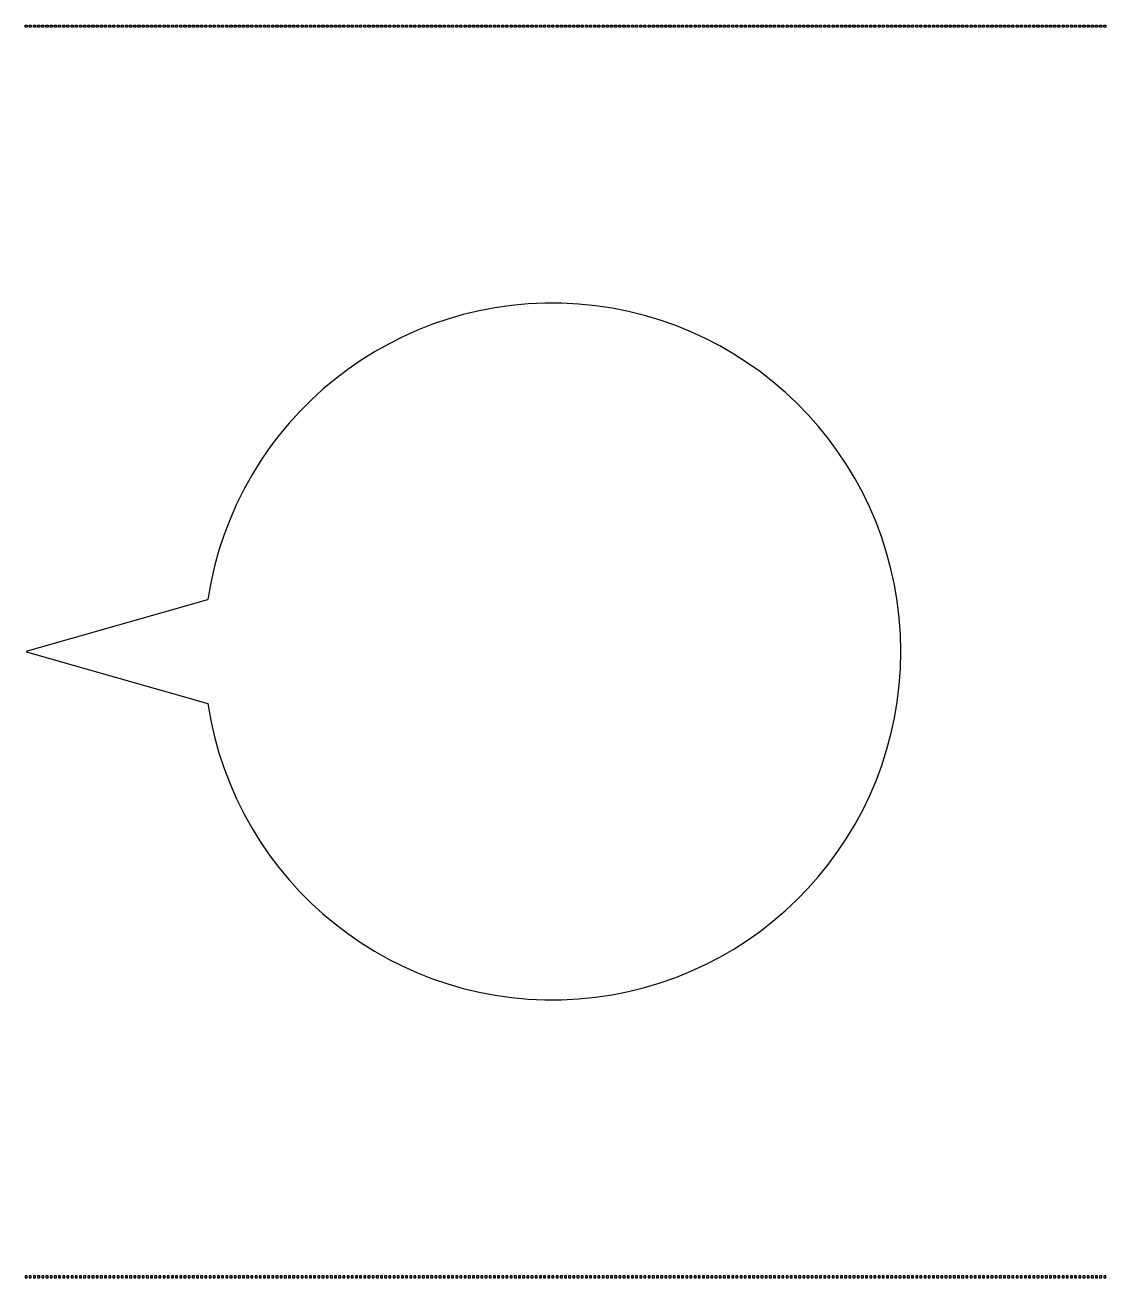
# Model space of a CAD drawing. Header units: inches. Extents: x 741154 to 810950, y 213785 to 295527.
# Drawn here: x 748471 to 750022, y 260088 to 261886 of the extents above; entities that cross this region are included whole.
import ezdxf

# ---------------------------------------------------------------- set-up
doc = ezdxf.new("R2010")
doc.units = ezdxf.units.IN
doc.header["$MEASUREMENT"] = 0

msp = doc.modelspace()

# ---------------------------------------------------------------- linework, layer by layer
for p, q in [((748474.4, 260988.3), (748733.5, 261062.1)), ((748474.4, 260986.3), (748733.5, 260912.6))]:
    msp.add_line(p, q)
for points in [[(748471.1, 261886.3), (748474.1, 261886.3), (748474.1, 261883.3), (748471.1, 261883.3)], [(748477.1, 261886.3), (748480.1, 261886.3), (748480.1, 261883.3), (748477.1, 261883.3)], [(748483.1, 261886.3), (748486.1, 261886.3), (748486.1, 261883.3), (748483.1, 261883.3)], [(748489.1, 261886.3), (748492.1, 261886.3), (748492.1, 261883.3), (748489.1, 261883.3)], [(748495.1, 261886.3), (748498.1, 261886.3), (748498.1, 261883.3), (748495.1, 261883.3)], [(748501.1, 261886.3), (748504.1, 261886.3), (748504.1, 261883.3), (748501.1, 261883.3)], [(748507.1, 261886.3), (748510.1, 261886.3), (748510.1, 261883.3), (748507.1, 261883.3)], [(748513.1, 261886.3), (748516.1, 261886.3), (748516.1, 261883.3), (748513.1, 261883.3)], [(748519.1, 261886.3), (748522.1, 261886.3), (748522.1, 261883.3), (748519.1, 261883.3)], [(748525.1, 261886.3), (748528.1, 261886.3), (748528.1, 261883.3), (748525.1, 261883.3)], [(748531.1, 261886.3), (748534.1, 261886.3), (748534.1, 261883.3), (748531.1, 261883.3)], [(748537.1, 261886.3), (748540.1, 261886.3), (748540.1, 261883.3), (748537.1, 261883.3)], [(748543.1, 261886.3), (748546.1, 261886.3), (748546.1, 261883.3), (748543.1, 261883.3)], [(748549.1, 261886.3), (748552.1, 261886.3), (748552.1, 261883.3), (748549.1, 261883.3)], [(748555.1, 261886.3), (748558.1, 261886.3), (748558.1, 261883.3), (748555.1, 261883.3)], [(748561.1, 261886.3), (748564.1, 261886.3), (748564.1, 261883.3), (748561.1, 261883.3)], [(748567.1, 261886.3), (748570.1, 261886.3), (748570.1, 261883.3), (748567.1, 261883.3)], [(748573.1, 261886.3), (748576.1, 261886.3), (748576.1, 261883.3), (748573.1, 261883.3)], [(748579.1, 261886.3), (748582.1, 261886.3), (748582.1, 261883.3), (748579.1, 261883.3)], [(748585.1, 261886.3), (748588.1, 261886.3), (748588.1, 261883.3), (748585.1, 261883.3)], [(748591.1, 261886.3), (748594.1, 261886.3), (748594.1, 261883.3), (748591.1, 261883.3)], [(748597.1, 261886.3), (748600.1, 261886.3), (748600.1, 261883.3), (748597.1, 261883.3)], [(748603.1, 261886.3), (748606.1, 261886.3), (748606.1, 261883.3), (748603.1, 261883.3)], [(748609.1, 261886.3), (748612.1, 261886.3), (748612.1, 261883.3), (748609.1, 261883.3)], [(748615.1, 261886.3), (748618.1, 261886.3), (748618.1, 261883.3), (748615.1, 261883.3)], [(748621.1, 261886.3), (748624.1, 261886.3), (748624.1, 261883.3), (748621.1, 261883.3)], [(748627.1, 261886.3), (748630.1, 261886.3), (748630.1, 261883.3), (748627.1, 261883.3)], [(748633.1, 261886.3), (748636.1, 261886.3), (748636.1, 261883.3), (748633.1, 261883.3)], [(748639.1, 261886.3), (748642.1, 261886.3), (748642.1, 261883.3), (748639.1, 261883.3)], [(748645.1, 261886.3), (748648.1, 261886.3), (748648.1, 261883.3), (748645.1, 261883.3)], [(748651.1, 261886.3), (748654.1, 261886.3), (748654.1, 261883.3), (748651.1, 261883.3)], [(748657.1, 261886.3), (748660.1, 261886.3), (748660.1, 261883.3), (748657.1, 261883.3)], [(748663.1, 261886.3), (748666.1, 261886.3), (748666.1, 261883.3), (748663.1, 261883.3)], [(748669.1, 261886.3), (748672.1, 261886.3), (748672.1, 261883.3), (748669.1, 261883.3)], [(748675.1, 261886.3), (748678.1, 261886.3), (748678.1, 261883.3), (748675.1, 261883.3)], [(748681.1, 261886.3), (748684.1, 261886.3), (748684.1, 261883.3), (748681.1, 261883.3)], [(748687.1, 261886.3), (748690.1, 261886.3), (748690.1, 261883.3), (748687.1, 261883.3)], [(748693.1, 261886.3), (748696.1, 261886.3), (748696.1, 261883.3), (748693.1, 261883.3)], [(748699.1, 261886.3), (748702.1, 261886.3), (748702.1, 261883.3), (748699.1, 261883.3)], [(748705.1, 261886.3), (748708.1, 261886.3), (748708.1, 261883.3), (748705.1, 261883.3)], [(748711.1, 261886.3), (748714.1, 261886.3), (748714.1, 261883.3), (748711.1, 261883.3)], [(748717.1, 261886.3), (748720.1, 261886.3), (748720.1, 261883.3), (748717.1, 261883.3)], [(748723.1, 261886.3), (748726.1, 261886.3), (748726.1, 261883.3), (748723.1, 261883.3)], [(748729.1, 261886.3), (748732.1, 261886.3), (748732.1, 261883.3), (748729.1, 261883.3)], [(748735.1, 261886.3), (748738.1, 261886.3), (748738.1, 261883.3), (748735.1, 261883.3)], [(748741.1, 261886.3), (748744.1, 261886.3), (748744.1, 261883.3), (748741.1, 261883.3)], [(748747.1, 261886.3), (748750.1, 261886.3), (748750.1, 261883.3), (748747.1, 261883.3)], [(748753.1, 261886.3), (748756.1, 261886.3), (748756.1, 261883.3), (748753.1, 261883.3)], [(748759.1, 261886.3), (748762.1, 261886.3), (748762.1, 261883.3), (748759.1, 261883.3)], [(748765.1, 261886.3), (748768.1, 261886.3), (748768.1, 261883.3), (748765.1, 261883.3)], [(748771.1, 261886.3), (748774.1, 261886.3), (748774.1, 261883.3), (748771.1, 261883.3)], [(748777.1, 261886.3), (748780.1, 261886.3), (748780.1, 261883.3), (748777.1, 261883.3)], [(748783.1, 261886.3), (748786.1, 261886.3), (748786.1, 261883.3), (748783.1, 261883.3)], [(748789.1, 261886.3), (748792.1, 261886.3), (748792.1, 261883.3), (748789.1, 261883.3)], [(748795.1, 261886.3), (748798.1, 261886.3), (748798.1, 261883.3), (748795.1, 261883.3)], [(748801.1, 261886.3), (748804.1, 261886.3), (748804.1, 261883.3), (748801.1, 261883.3)], [(748807.1, 261886.3), (748810.1, 261886.3), (748810.1, 261883.3), (748807.1, 261883.3)], [(748813.1, 261886.3), (748816.1, 261886.3), (748816.1, 261883.3), (748813.1, 261883.3)], [(748819.1, 261886.3), (748822.1, 261886.3), (748822.1, 261883.3), (748819.1, 261883.3)], [(748825.1, 261886.3), (748828.1, 261886.3), (748828.1, 261883.3), (748825.1, 261883.3)], [(748831.1, 261886.3), (748834.1, 261886.3), (748834.1, 261883.3), (748831.1, 261883.3)], [(748837.1, 261886.3), (748840.1, 261886.3), (748840.1, 261883.3), (748837.1, 261883.3)], [(748843.1, 261886.3), (748846.1, 261886.3), (748846.1, 261883.3), (748843.1, 261883.3)], [(748849.1, 261886.3), (748852.1, 261886.3), (748852.1, 261883.3), (748849.1, 261883.3)], [(748855.1, 261886.3), (748858.1, 261886.3), (748858.1, 261883.3), (748855.1, 261883.3)], [(748861.1, 261886.3), (748864.1, 261886.3), (748864.1, 261883.3), (748861.1, 261883.3)], [(748867.1, 261886.3), (748870.1, 261886.3), (748870.1, 261883.3), (748867.1, 261883.3)], [(748873.1, 261886.3), (748876.1, 261886.3), (748876.1, 261883.3), (748873.1, 261883.3)], [(748879.1, 261886.3), (748882.1, 261886.3), (748882.1, 261883.3), (748879.1, 261883.3)], [(748885.1, 261886.3), (748888.1, 261886.3), (748888.1, 261883.3), (748885.1, 261883.3)], [(748891.1, 261886.3), (748894.1, 261886.3), (748894.1, 261883.3), (748891.1, 261883.3)], [(748897.1, 261886.3), (748900.1, 261886.3), (748900.1, 261883.3), (748897.1, 261883.3)], [(748903.1, 261886.3), (748906.1, 261886.3), (748906.1, 261883.3), (748903.1, 261883.3)], [(748909.1, 261886.3), (748912.1, 261886.3), (748912.1, 261883.3), (748909.1, 261883.3)], [(748915.1, 261886.3), (748918.1, 261886.3), (748918.1, 261883.3), (748915.1, 261883.3)], [(748921.1, 261886.3), (748924.1, 261886.3), (748924.1, 261883.3), (748921.1, 261883.3)], [(748927.1, 261886.3), (748930.1, 261886.3), (748930.1, 261883.3), (748927.1, 261883.3)], [(748933.1, 261886.3), (748936.1, 261886.3), (748936.1, 261883.3), (748933.1, 261883.3)], [(748939.1, 261886.3), (748942.1, 261886.3), (748942.1, 261883.3), (748939.1, 261883.3)], [(748945.1, 261886.3), (748948.1, 261886.3), (748948.1, 261883.3), (748945.1, 261883.3)], [(748951.1, 261886.3), (748954.1, 261886.3), (748954.1, 261883.3), (748951.1, 261883.3)], [(748957.1, 261886.3), (748960.1, 261886.3), (748960.1, 261883.3), (748957.1, 261883.3)], [(748963.1, 261886.3), (748966.1, 261886.3), (748966.1, 261883.3), (748963.1, 261883.3)], [(748969.1, 261886.3), (748972.1, 261886.3), (748972.1, 261883.3), (748969.1, 261883.3)], [(748975.1, 261886.3), (748978.1, 261886.3), (748978.1, 261883.3), (748975.1, 261883.3)], [(748981.1, 261886.3), (748984.1, 261886.3), (748984.1, 261883.3), (748981.1, 261883.3)], [(748987.1, 261886.3), (748990.1, 261886.3), (748990.1, 261883.3), (748987.1, 261883.3)], [(748993.1, 261886.3), (748996.1, 261886.3), (748996.1, 261883.3), (748993.1, 261883.3)], [(748999.1, 261886.3), (749002.1, 261886.3), (749002.1, 261883.3), (748999.1, 261883.3)], [(749005.1, 261886.3), (749008.1, 261886.3), (749008.1, 261883.3), (749005.1, 261883.3)], [(749011.1, 261886.3), (749014.1, 261886.3), (749014.1, 261883.3), (749011.1, 261883.3)], [(749017.1, 261886.3), (749020.1, 261886.3), (749020.1, 261883.3), (749017.1, 261883.3)], [(749023.1, 261886.3), (749026.1, 261886.3), (749026.1, 261883.3), (749023.1, 261883.3)], [(749029.1, 261886.3), (749032.1, 261886.3), (749032.1, 261883.3), (749029.1, 261883.3)], [(749035.1, 261886.3), (749038.1, 261886.3), (749038.1, 261883.3), (749035.1, 261883.3)], [(749041.1, 261886.3), (749044.1, 261886.3), (749044.1, 261883.3), (749041.1, 261883.3)], [(749047.1, 261886.3), (749050.1, 261886.3), (749050.1, 261883.3), (749047.1, 261883.3)], [(749053.1, 261886.3), (749056.1, 261886.3), (749056.1, 261883.3), (749053.1, 261883.3)], [(749059.1, 261886.3), (749062.1, 261886.3), (749062.1, 261883.3), (749059.1, 261883.3)], [(749065.1, 261886.3), (749068.1, 261886.3), (749068.1, 261883.3), (749065.1, 261883.3)], [(749071.1, 261886.3), (749074.1, 261886.3), (749074.1, 261883.3), (749071.1, 261883.3)], [(749077.1, 261886.3), (749080.1, 261886.3), (749080.1, 261883.3), (749077.1, 261883.3)], [(749083.1, 261886.3), (749086.1, 261886.3), (749086.1, 261883.3), (749083.1, 261883.3)], [(749089.1, 261886.3), (749092.1, 261886.3), (749092.1, 261883.3), (749089.1, 261883.3)], [(749095.1, 261886.3), (749098.1, 261886.3), (749098.1, 261883.3), (749095.1, 261883.3)], [(749101.1, 261886.3), (749104.1, 261886.3), (749104.1, 261883.3), (749101.1, 261883.3)], [(749107.1, 261886.3), (749110.1, 261886.3), (749110.1, 261883.3), (749107.1, 261883.3)], [(749113.1, 261886.3), (749116.1, 261886.3), (749116.1, 261883.3), (749113.1, 261883.3)], [(749119.1, 261886.3), (749122.1, 261886.3), (749122.1, 261883.3), (749119.1, 261883.3)], [(749125.1, 261886.3), (749128.1, 261886.3), (749128.1, 261883.3), (749125.1, 261883.3)], [(749131.1, 261886.3), (749134.1, 261886.3), (749134.1, 261883.3), (749131.1, 261883.3)], [(749137.1, 261886.3), (749140.1, 261886.3), (749140.1, 261883.3), (749137.1, 261883.3)], [(749143.1, 261886.3), (749146.1, 261886.3), (749146.1, 261883.3), (749143.1, 261883.3)], [(749149.1, 261886.3), (749152.1, 261886.3), (749152.1, 261883.3), (749149.1, 261883.3)], [(749155.1, 261886.3), (749158.1, 261886.3), (749158.1, 261883.3), (749155.1, 261883.3)], [(749161.1, 261886.3), (749164.1, 261886.3), (749164.1, 261883.3), (749161.1, 261883.3)], [(749167.1, 261886.3), (749170.1, 261886.3), (749170.1, 261883.3), (749167.1, 261883.3)], [(749173.1, 261886.3), (749176.1, 261886.3), (749176.1, 261883.3), (749173.1, 261883.3)], [(749179.1, 261886.3), (749182.1, 261886.3), (749182.1, 261883.3), (749179.1, 261883.3)], [(749185.1, 261886.3), (749188.1, 261886.3), (749188.1, 261883.3), (749185.1, 261883.3)], [(749191.1, 261886.3), (749194.1, 261886.3), (749194.1, 261883.3), (749191.1, 261883.3)], [(749197.1, 261886.3), (749200.1, 261886.3), (749200.1, 261883.3), (749197.1, 261883.3)], [(749203.1, 261886.3), (749206.1, 261886.3), (749206.1, 261883.3), (749203.1, 261883.3)], [(749209.1, 261886.3), (749212.1, 261886.3), (749212.1, 261883.3), (749209.1, 261883.3)], [(749215.1, 261886.3), (749218.1, 261886.3), (749218.1, 261883.3), (749215.1, 261883.3)], [(749221.1, 261886.3), (749224.1, 261886.3), (749224.1, 261883.3), (749221.1, 261883.3)], [(749227.1, 261886.3), (749230.1, 261886.3), (749230.1, 261883.3), (749227.1, 261883.3)], [(749233.1, 261886.3), (749236.1, 261886.3), (749236.1, 261883.3), (749233.1, 261883.3)], [(749239.1, 261886.3), (749242.1, 261886.3), (749242.1, 261883.3), (749239.1, 261883.3)], [(749245.1, 261886.3), (749248.1, 261886.3), (749248.1, 261883.3), (749245.1, 261883.3)], [(749251.1, 261886.3), (749254.1, 261886.3), (749254.1, 261883.3), (749251.1, 261883.3)], [(749257.1, 261886.3), (749260.1, 261886.3), (749260.1, 261883.3), (749257.1, 261883.3)], [(749263.1, 261886.3), (749266.1, 261886.3), (749266.1, 261883.3), (749263.1, 261883.3)], [(749269.1, 261886.3), (749272.1, 261886.3), (749272.1, 261883.3), (749269.1, 261883.3)], [(749275.1, 261886.3), (749278.1, 261886.3), (749278.1, 261883.3), (749275.1, 261883.3)], [(749281.1, 261886.3), (749284.1, 261886.3), (749284.1, 261883.3), (749281.1, 261883.3)], [(749287.1, 261886.3), (749290.1, 261886.3), (749290.1, 261883.3), (749287.1, 261883.3)], [(749293.1, 261886.3), (749296.1, 261886.3), (749296.1, 261883.3), (749293.1, 261883.3)], [(749299.1, 261886.3), (749302.1, 261886.3), (749302.1, 261883.3), (749299.1, 261883.3)], [(749305.1, 261886.3), (749308.1, 261886.3), (749308.1, 261883.3), (749305.1, 261883.3)], [(749311.1, 261886.3), (749314.1, 261886.3), (749314.1, 261883.3), (749311.1, 261883.3)], [(749317.1, 261886.3), (749320.1, 261886.3), (749320.1, 261883.3), (749317.1, 261883.3)], [(749323.1, 261886.3), (749326.1, 261886.3), (749326.1, 261883.3), (749323.1, 261883.3)], [(749329.1, 261886.3), (749332.1, 261886.3), (749332.1, 261883.3), (749329.1, 261883.3)], [(749335.1, 261886.3), (749338.1, 261886.3), (749338.1, 261883.3), (749335.1, 261883.3)], [(749341.1, 261886.3), (749344.1, 261886.3), (749344.1, 261883.3), (749341.1, 261883.3)], [(749347.1, 261886.3), (749350.1, 261886.3), (749350.1, 261883.3), (749347.1, 261883.3)], [(749353.1, 261886.3), (749356.1, 261886.3), (749356.1, 261883.3), (749353.1, 261883.3)], [(749359.1, 261886.3), (749362.1, 261886.3), (749362.1, 261883.3), (749359.1, 261883.3)], [(749365.1, 261886.3), (749368.1, 261886.3), (749368.1, 261883.3), (749365.1, 261883.3)], [(749371.1, 261886.3), (749374.1, 261886.3), (749374.1, 261883.3), (749371.1, 261883.3)], [(749377.1, 261886.3), (749380.1, 261886.3), (749380.1, 261883.3), (749377.1, 261883.3)], [(749383.1, 261886.3), (749386.1, 261886.3), (749386.1, 261883.3), (749383.1, 261883.3)], [(749389.1, 261886.3), (749392.1, 261886.3), (749392.1, 261883.3), (749389.1, 261883.3)], [(749395.1, 261886.3), (749398.1, 261886.3), (749398.1, 261883.3), (749395.1, 261883.3)], [(749401.1, 261886.3), (749404.1, 261886.3), (749404.1, 261883.3), (749401.1, 261883.3)], [(749407.1, 261886.3), (749410.1, 261886.3), (749410.1, 261883.3), (749407.1, 261883.3)], [(749413.1, 261886.3), (749416.1, 261886.3), (749416.1, 261883.3), (749413.1, 261883.3)], [(749419.1, 261886.3), (749422.1, 261886.3), (749422.1, 261883.3), (749419.1, 261883.3)], [(749425.1, 261886.3), (749428.1, 261886.3), (749428.1, 261883.3), (749425.1, 261883.3)], [(749431.1, 261886.3), (749434.1, 261886.3), (749434.1, 261883.3), (749431.1, 261883.3)], [(749437.1, 261886.3), (749440.1, 261886.3), (749440.1, 261883.3), (749437.1, 261883.3)], [(749443.1, 261886.3), (749446.1, 261886.3), (749446.1, 261883.3), (749443.1, 261883.3)], [(749449.1, 261886.3), (749452.1, 261886.3), (749452.1, 261883.3), (749449.1, 261883.3)], [(749455.1, 261886.3), (749458.1, 261886.3), (749458.1, 261883.3), (749455.1, 261883.3)], [(749461.1, 261886.3), (749464.1, 261886.3), (749464.1, 261883.3), (749461.1, 261883.3)], [(749467.1, 261886.3), (749470.1, 261886.3), (749470.1, 261883.3), (749467.1, 261883.3)], [(749473.1, 261886.3), (749476.1, 261886.3), (749476.1, 261883.3), (749473.1, 261883.3)], [(749479.1, 261886.3), (749482.1, 261886.3), (749482.1, 261883.3), (749479.1, 261883.3)], [(749485.1, 261886.3), (749488.1, 261886.3), (749488.1, 261883.3), (749485.1, 261883.3)], [(749491.1, 261886.3), (749494.1, 261886.3), (749494.1, 261883.3), (749491.1, 261883.3)], [(749497.1, 261886.3), (749500.1, 261886.3), (749500.1, 261883.3), (749497.1, 261883.3)], [(749503.1, 261886.3), (749506.1, 261886.3), (749506.1, 261883.3), (749503.1, 261883.3)], [(749509.1, 261886.3), (749512.1, 261886.3), (749512.1, 261883.3), (749509.1, 261883.3)], [(749515.1, 261886.3), (749518.1, 261886.3), (749518.1, 261883.3), (749515.1, 261883.3)], [(749521.1, 261886.3), (749524.1, 261886.3), (749524.1, 261883.3), (749521.1, 261883.3)], [(749527.1, 261886.3), (749530.1, 261886.3), (749530.1, 261883.3), (749527.1, 261883.3)], [(749533.1, 261886.3), (749536.1, 261886.3), (749536.1, 261883.3), (749533.1, 261883.3)], [(749539.1, 261886.3), (749542.1, 261886.3), (749542.1, 261883.3), (749539.1, 261883.3)], [(749545.1, 261886.3), (749548.1, 261886.3), (749548.1, 261883.3), (749545.1, 261883.3)], [(749551.1, 261886.3), (749554.1, 261886.3), (749554.1, 261883.3), (749551.1, 261883.3)], [(749557.1, 261886.3), (749560.1, 261886.3), (749560.1, 261883.3), (749557.1, 261883.3)], [(749563.1, 261886.3), (749566.1, 261886.3), (749566.1, 261883.3), (749563.1, 261883.3)], [(749569.1, 261886.3), (749572.1, 261886.3), (749572.1, 261883.3), (749569.1, 261883.3)], [(749575.1, 261886.3), (749578.1, 261886.3), (749578.1, 261883.3), (749575.1, 261883.3)], [(749581.1, 261886.3), (749584.1, 261886.3), (749584.1, 261883.3), (749581.1, 261883.3)], [(749587.1, 261886.3), (749590.1, 261886.3), (749590.1, 261883.3), (749587.1, 261883.3)], [(749593.1, 261886.3), (749596.1, 261886.3), (749596.1, 261883.3), (749593.1, 261883.3)], [(749599.1, 261886.3), (749602.1, 261886.3), (749602.1, 261883.3), (749599.1, 261883.3)], [(749605.1, 261886.3), (749608.1, 261886.3), (749608.1, 261883.3), (749605.1, 261883.3)], [(749611.1, 261886.3), (749614.1, 261886.3), (749614.1, 261883.3), (749611.1, 261883.3)], [(749617.1, 261886.3), (749620.1, 261886.3), (749620.1, 261883.3), (749617.1, 261883.3)], [(749623.1, 261886.3), (749626.1, 261886.3), (749626.1, 261883.3), (749623.1, 261883.3)], [(749629.1, 261886.3), (749632.1, 261886.3), (749632.1, 261883.3), (749629.1, 261883.3)], [(749635.1, 261886.3), (749638.1, 261886.3), (749638.1, 261883.3), (749635.1, 261883.3)], [(749641.1, 261886.3), (749644.1, 261886.3), (749644.1, 261883.3), (749641.1, 261883.3)], [(749647.1, 261886.3), (749650.1, 261886.3), (749650.1, 261883.3), (749647.1, 261883.3)], [(749653.1, 261886.3), (749656.1, 261886.3), (749656.1, 261883.3), (749653.1, 261883.3)], [(749659.1, 261886.3), (749662.1, 261886.3), (749662.1, 261883.3), (749659.1, 261883.3)], [(749665.1, 261886.3), (749668.1, 261886.3), (749668.1, 261883.3), (749665.1, 261883.3)], [(749671.1, 261886.3), (749674.1, 261886.3), (749674.1, 261883.3), (749671.1, 261883.3)], [(749677.1, 261886.3), (749680.1, 261886.3), (749680.1, 261883.3), (749677.1, 261883.3)], [(749683.1, 261886.3), (749686.1, 261886.3), (749686.1, 261883.3), (749683.1, 261883.3)], [(749689.1, 261886.3), (749692.1, 261886.3), (749692.1, 261883.3), (749689.1, 261883.3)], [(749695.1, 261886.3), (749698.1, 261886.3), (749698.1, 261883.3), (749695.1, 261883.3)], [(749701.1, 261886.3), (749704.1, 261886.3), (749704.1, 261883.3), (749701.1, 261883.3)], [(749707.1, 261886.3), (749710.1, 261886.3), (749710.1, 261883.3), (749707.1, 261883.3)], [(749713.1, 261886.3), (749716.1, 261886.3), (749716.1, 261883.3), (749713.1, 261883.3)], [(749719.1, 261886.3), (749722.1, 261886.3), (749722.1, 261883.3), (749719.1, 261883.3)], [(749725.1, 261886.3), (749728.1, 261886.3), (749728.1, 261883.3), (749725.1, 261883.3)], [(749731.1, 261886.3), (749734.1, 261886.3), (749734.1, 261883.3), (749731.1, 261883.3)], [(749737.1, 261886.3), (749740.1, 261886.3), (749740.1, 261883.3), (749737.1, 261883.3)], [(749743.1, 261886.3), (749746.1, 261886.3), (749746.1, 261883.3), (749743.1, 261883.3)], [(749749.1, 261886.3), (749752.1, 261886.3), (749752.1, 261883.3), (749749.1, 261883.3)], [(749755.1, 261886.3), (749758.1, 261886.3), (749758.1, 261883.3), (749755.1, 261883.3)], [(749761.1, 261886.3), (749764.1, 261886.3), (749764.1, 261883.3), (749761.1, 261883.3)], [(749767.1, 261886.3), (749770.1, 261886.3), (749770.1, 261883.3), (749767.1, 261883.3)], [(749773.1, 261886.3), (749776.1, 261886.3), (749776.1, 261883.3), (749773.1, 261883.3)], [(749779.1, 261886.3), (749782.1, 261886.3), (749782.1, 261883.3), (749779.1, 261883.3)], [(749785.1, 261886.3), (749788.1, 261886.3), (749788.1, 261883.3), (749785.1, 261883.3)], [(749791.1, 261886.3), (749794.1, 261886.3), (749794.1, 261883.3), (749791.1, 261883.3)], [(749797.1, 261886.3), (749800.1, 261886.3), (749800.1, 261883.3), (749797.1, 261883.3)], [(749803.1, 261886.3), (749806.1, 261886.3), (749806.1, 261883.3), (749803.1, 261883.3)], [(749809.1, 261886.3), (749812.1, 261886.3), (749812.1, 261883.3), (749809.1, 261883.3)], [(749815.1, 261886.3), (749818.1, 261886.3), (749818.1, 261883.3), (749815.1, 261883.3)], [(749821.1, 261886.3), (749824.1, 261886.3), (749824.1, 261883.3), (749821.1, 261883.3)], [(749827.1, 261886.3), (749830.1, 261886.3), (749830.1, 261883.3), (749827.1, 261883.3)], [(749833.1, 261886.3), (749836.1, 261886.3), (749836.1, 261883.3), (749833.1, 261883.3)], [(749839.1, 261886.3), (749842.1, 261886.3), (749842.1, 261883.3), (749839.1, 261883.3)], [(749845.1, 261886.3), (749848.1, 261886.3), (749848.1, 261883.3), (749845.1, 261883.3)], [(749851.1, 261886.3), (749854.1, 261886.3), (749854.1, 261883.3), (749851.1, 261883.3)], [(749857.1, 261886.3), (749860.1, 261886.3), (749860.1, 261883.3), (749857.1, 261883.3)], [(749863.1, 261886.3), (749866.1, 261886.3), (749866.1, 261883.3), (749863.1, 261883.3)], [(749869.1, 261886.3), (749872.1, 261886.3), (749872.1, 261883.3), (749869.1, 261883.3)], [(749875.1, 261886.3), (749878.1, 261886.3), (749878.1, 261883.3), (749875.1, 261883.3)], [(749881.1, 261886.3), (749884.1, 261886.3), (749884.1, 261883.3), (749881.1, 261883.3)], [(749887.1, 261886.3), (749890.1, 261886.3), (749890.1, 261883.3), (749887.1, 261883.3)], [(749893.1, 261886.3), (749896.1, 261886.3), (749896.1, 261883.3), (749893.1, 261883.3)], [(749899.1, 261886.3), (749902.1, 261886.3), (749902.1, 261883.3), (749899.1, 261883.3)], [(749905.1, 261886.3), (749908.1, 261886.3), (749908.1, 261883.3), (749905.1, 261883.3)], [(749911.1, 261886.3), (749914.1, 261886.3), (749914.1, 261883.3), (749911.1, 261883.3)], [(749917.1, 261886.3), (749920.1, 261886.3), (749920.1, 261883.3), (749917.1, 261883.3)], [(749923.1, 261886.3), (749926.1, 261886.3), (749926.1, 261883.3), (749923.1, 261883.3)], [(749929.1, 261886.3), (749932.1, 261886.3), (749932.1, 261883.3), (749929.1, 261883.3)], [(749935.1, 261886.3), (749938.1, 261886.3), (749938.1, 261883.3), (749935.1, 261883.3)], [(749941.1, 261886.3), (749944.1, 261886.3), (749944.1, 261883.3), (749941.1, 261883.3)], [(749947.1, 261886.3), (749950.1, 261886.3), (749950.1, 261883.3), (749947.1, 261883.3)], [(749953.1, 261886.3), (749956.1, 261886.3), (749956.1, 261883.3), (749953.1, 261883.3)], [(749959.1, 261886.3), (749962.1, 261886.3), (749962.1, 261883.3), (749959.1, 261883.3)], [(749965.1, 261886.3), (749968.1, 261886.3), (749968.1, 261883.3), (749965.1, 261883.3)], [(749971.1, 261886.3), (749974.1, 261886.3), (749974.1, 261883.3), (749971.1, 261883.3)], [(749977.1, 261886.3), (749980.1, 261886.3), (749980.1, 261883.3), (749977.1, 261883.3)], [(749983.1, 261886.3), (749986.1, 261886.3), (749986.1, 261883.3), (749983.1, 261883.3)], [(749989.1, 261886.3), (749992.1, 261886.3), (749992.1, 261883.3), (749989.1, 261883.3)], [(749995.1, 261886.3), (749998.1, 261886.3), (749998.1, 261883.3), (749995.1, 261883.3)], [(750001.1, 261886.3), (750004.1, 261886.3), (750004.1, 261883.3), (750001.1, 261883.3)], [(750007.1, 261886.3), (750010.1, 261886.3), (750010.1, 261883.3), (750007.1, 261883.3)], [(750013.1, 261886.3), (750016.1, 261886.3), (750016.1, 261883.3), (750013.1, 261883.3)], [(750019.1, 261886.3), (750022.1, 261886.3), (750022.1, 261883.3), (750019.1, 261883.3)], [(748471.1, 260088.3), (748474.1, 260088.3), (748474.1, 260091.3), (748471.1, 260091.3)], [(748477.1, 260088.3), (748480.1, 260088.3), (748480.1, 260091.3), (748477.1, 260091.3)], [(748483.1, 260088.3), (748486.1, 260088.3), (748486.1, 260091.3), (748483.1, 260091.3)], [(748489.1, 260088.3), (748492.1, 260088.3), (748492.1, 260091.3), (748489.1, 260091.3)], [(748495.1, 260088.3), (748498.1, 260088.3), (748498.1, 260091.3), (748495.1, 260091.3)], [(748501.1, 260088.3), (748504.1, 260088.3), (748504.1, 260091.3), (748501.1, 260091.3)], [(748507.1, 260088.3), (748510.1, 260088.3), (748510.1, 260091.3), (748507.1, 260091.3)], [(748513.1, 260088.3), (748516.1, 260088.3), (748516.1, 260091.3), (748513.1, 260091.3)], [(748519.1, 260088.3), (748522.1, 260088.3), (748522.1, 260091.3), (748519.1, 260091.3)], [(748525.1, 260088.3), (748528.1, 260088.3), (748528.1, 260091.3), (748525.1, 260091.3)], [(748531.1, 260088.3), (748534.1, 260088.3), (748534.1, 260091.3), (748531.1, 260091.3)], [(748537.1, 260088.3), (748540.1, 260088.3), (748540.1, 260091.3), (748537.1, 260091.3)], [(748543.1, 260088.3), (748546.1, 260088.3), (748546.1, 260091.3), (748543.1, 260091.3)], [(748549.1, 260088.3), (748552.1, 260088.3), (748552.1, 260091.3), (748549.1, 260091.3)], [(748555.1, 260088.3), (748558.1, 260088.3), (748558.1, 260091.3), (748555.1, 260091.3)], [(748561.1, 260088.3), (748564.1, 260088.3), (748564.1, 260091.3), (748561.1, 260091.3)], [(748567.1, 260088.3), (748570.1, 260088.3), (748570.1, 260091.3), (748567.1, 260091.3)], [(748573.1, 260088.3), (748576.1, 260088.3), (748576.1, 260091.3), (748573.1, 260091.3)], [(748579.1, 260088.3), (748582.1, 260088.3), (748582.1, 260091.3), (748579.1, 260091.3)], [(748585.1, 260088.3), (748588.1, 260088.3), (748588.1, 260091.3), (748585.1, 260091.3)], [(748591.1, 260088.3), (748594.1, 260088.3), (748594.1, 260091.3), (748591.1, 260091.3)], [(748597.1, 260088.3), (748600.1, 260088.3), (748600.1, 260091.3), (748597.1, 260091.3)], [(748603.1, 260088.3), (748606.1, 260088.3), (748606.1, 260091.3), (748603.1, 260091.3)], [(748609.1, 260088.3), (748612.1, 260088.3), (748612.1, 260091.3), (748609.1, 260091.3)], [(748615.1, 260088.3), (748618.1, 260088.3), (748618.1, 260091.3), (748615.1, 260091.3)], [(748621.1, 260088.3), (748624.1, 260088.3), (748624.1, 260091.3), (748621.1, 260091.3)], [(748627.1, 260088.3), (748630.1, 260088.3), (748630.1, 260091.3), (748627.1, 260091.3)], [(748633.1, 260088.3), (748636.1, 260088.3), (748636.1, 260091.3), (748633.1, 260091.3)], [(748639.1, 260088.3), (748642.1, 260088.3), (748642.1, 260091.3), (748639.1, 260091.3)], [(748645.1, 260088.3), (748648.1, 260088.3), (748648.1, 260091.3), (748645.1, 260091.3)], [(748651.1, 260088.3), (748654.1, 260088.3), (748654.1, 260091.3), (748651.1, 260091.3)], [(748657.1, 260088.3), (748660.1, 260088.3), (748660.1, 260091.3), (748657.1, 260091.3)], [(748663.1, 260088.3), (748666.1, 260088.3), (748666.1, 260091.3), (748663.1, 260091.3)], [(748669.1, 260088.3), (748672.1, 260088.3), (748672.1, 260091.3), (748669.1, 260091.3)], [(748675.1, 260088.3), (748678.1, 260088.3), (748678.1, 260091.3), (748675.1, 260091.3)], [(748681.1, 260088.3), (748684.1, 260088.3), (748684.1, 260091.3), (748681.1, 260091.3)], [(748687.1, 260088.3), (748690.1, 260088.3), (748690.1, 260091.3), (748687.1, 260091.3)], [(748693.1, 260088.3), (748696.1, 260088.3), (748696.1, 260091.3), (748693.1, 260091.3)], [(748699.1, 260088.3), (748702.1, 260088.3), (748702.1, 260091.3), (748699.1, 260091.3)], [(748705.1, 260088.3), (748708.1, 260088.3), (748708.1, 260091.3), (748705.1, 260091.3)], [(748711.1, 260088.3), (748714.1, 260088.3), (748714.1, 260091.3), (748711.1, 260091.3)], [(748717.1, 260088.3), (748720.1, 260088.3), (748720.1, 260091.3), (748717.1, 260091.3)], [(748723.1, 260088.3), (748726.1, 260088.3), (748726.1, 260091.3), (748723.1, 260091.3)], [(748729.1, 260088.3), (748732.1, 260088.3), (748732.1, 260091.3), (748729.1, 260091.3)], [(748735.1, 260088.3), (748738.1, 260088.3), (748738.1, 260091.3), (748735.1, 260091.3)], [(748741.1, 260088.3), (748744.1, 260088.3), (748744.1, 260091.3), (748741.1, 260091.3)], [(748747.1, 260088.3), (748750.1, 260088.3), (748750.1, 260091.3), (748747.1, 260091.3)], [(748753.1, 260088.3), (748756.1, 260088.3), (748756.1, 260091.3), (748753.1, 260091.3)], [(748759.1, 260088.3), (748762.1, 260088.3), (748762.1, 260091.3), (748759.1, 260091.3)], [(748765.1, 260088.3), (748768.1, 260088.3), (748768.1, 260091.3), (748765.1, 260091.3)], [(748771.1, 260088.3), (748774.1, 260088.3), (748774.1, 260091.3), (748771.1, 260091.3)], [(748777.1, 260088.3), (748780.1, 260088.3), (748780.1, 260091.3), (748777.1, 260091.3)], [(748783.1, 260088.3), (748786.1, 260088.3), (748786.1, 260091.3), (748783.1, 260091.3)], [(748789.1, 260088.3), (748792.1, 260088.3), (748792.1, 260091.3), (748789.1, 260091.3)], [(748795.1, 260088.3), (748798.1, 260088.3), (748798.1, 260091.3), (748795.1, 260091.3)], [(748801.1, 260088.3), (748804.1, 260088.3), (748804.1, 260091.3), (748801.1, 260091.3)], [(748807.1, 260088.3), (748810.1, 260088.3), (748810.1, 260091.3), (748807.1, 260091.3)], [(748813.1, 260088.3), (748816.1, 260088.3), (748816.1, 260091.3), (748813.1, 260091.3)], [(748819.1, 260088.3), (748822.1, 260088.3), (748822.1, 260091.3), (748819.1, 260091.3)], [(748825.1, 260088.3), (748828.1, 260088.3), (748828.1, 260091.3), (748825.1, 260091.3)], [(748831.1, 260088.3), (748834.1, 260088.3), (748834.1, 260091.3), (748831.1, 260091.3)], [(748837.1, 260088.3), (748840.1, 260088.3), (748840.1, 260091.3), (748837.1, 260091.3)], [(748843.1, 260088.3), (748846.1, 260088.3), (748846.1, 260091.3), (748843.1, 260091.3)], [(748849.1, 260088.3), (748852.1, 260088.3), (748852.1, 260091.3), (748849.1, 260091.3)], [(748855.1, 260088.3), (748858.1, 260088.3), (748858.1, 260091.3), (748855.1, 260091.3)], [(748861.1, 260088.3), (748864.1, 260088.3), (748864.1, 260091.3), (748861.1, 260091.3)], [(748867.1, 260088.3), (748870.1, 260088.3), (748870.1, 260091.3), (748867.1, 260091.3)], [(748873.1, 260088.3), (748876.1, 260088.3), (748876.1, 260091.3), (748873.1, 260091.3)], [(748879.1, 260088.3), (748882.1, 260088.3), (748882.1, 260091.3), (748879.1, 260091.3)], [(748885.1, 260088.3), (748888.1, 260088.3), (748888.1, 260091.3), (748885.1, 260091.3)], [(748891.1, 260088.3), (748894.1, 260088.3), (748894.1, 260091.3), (748891.1, 260091.3)], [(748897.1, 260088.3), (748900.1, 260088.3), (748900.1, 260091.3), (748897.1, 260091.3)], [(748903.1, 260088.3), (748906.1, 260088.3), (748906.1, 260091.3), (748903.1, 260091.3)], [(748909.1, 260088.3), (748912.1, 260088.3), (748912.1, 260091.3), (748909.1, 260091.3)], [(748915.1, 260088.3), (748918.1, 260088.3), (748918.1, 260091.3), (748915.1, 260091.3)], [(748921.1, 260088.3), (748924.1, 260088.3), (748924.1, 260091.3), (748921.1, 260091.3)], [(748927.1, 260088.3), (748930.1, 260088.3), (748930.1, 260091.3), (748927.1, 260091.3)], [(748933.1, 260088.3), (748936.1, 260088.3), (748936.1, 260091.3), (748933.1, 260091.3)], [(748939.1, 260088.3), (748942.1, 260088.3), (748942.1, 260091.3), (748939.1, 260091.3)], [(748945.1, 260088.3), (748948.1, 260088.3), (748948.1, 260091.3), (748945.1, 260091.3)], [(748951.1, 260088.3), (748954.1, 260088.3), (748954.1, 260091.3), (748951.1, 260091.3)], [(748957.1, 260088.3), (748960.1, 260088.3), (748960.1, 260091.3), (748957.1, 260091.3)], [(748963.1, 260088.3), (748966.1, 260088.3), (748966.1, 260091.3), (748963.1, 260091.3)], [(748969.1, 260088.3), (748972.1, 260088.3), (748972.1, 260091.3), (748969.1, 260091.3)], [(748975.1, 260088.3), (748978.1, 260088.3), (748978.1, 260091.3), (748975.1, 260091.3)], [(748981.1, 260088.3), (748984.1, 260088.3), (748984.1, 260091.3), (748981.1, 260091.3)], [(748987.1, 260088.3), (748990.1, 260088.3), (748990.1, 260091.3), (748987.1, 260091.3)], [(748993.1, 260088.3), (748996.1, 260088.3), (748996.1, 260091.3), (748993.1, 260091.3)], [(748999.1, 260088.3), (749002.1, 260088.3), (749002.1, 260091.3), (748999.1, 260091.3)], [(749005.1, 260088.3), (749008.1, 260088.3), (749008.1, 260091.3), (749005.1, 260091.3)], [(749011.1, 260088.3), (749014.1, 260088.3), (749014.1, 260091.3), (749011.1, 260091.3)], [(749017.1, 260088.3), (749020.1, 260088.3), (749020.1, 260091.3), (749017.1, 260091.3)], [(749023.1, 260088.3), (749026.1, 260088.3), (749026.1, 260091.3), (749023.1, 260091.3)], [(749029.1, 260088.3), (749032.1, 260088.3), (749032.1, 260091.3), (749029.1, 260091.3)], [(749035.1, 260088.3), (749038.1, 260088.3), (749038.1, 260091.3), (749035.1, 260091.3)], [(749041.1, 260088.3), (749044.1, 260088.3), (749044.1, 260091.3), (749041.1, 260091.3)], [(749047.1, 260088.3), (749050.1, 260088.3), (749050.1, 260091.3), (749047.1, 260091.3)], [(749053.1, 260088.3), (749056.1, 260088.3), (749056.1, 260091.3), (749053.1, 260091.3)], [(749059.1, 260088.3), (749062.1, 260088.3), (749062.1, 260091.3), (749059.1, 260091.3)], [(749065.1, 260088.3), (749068.1, 260088.3), (749068.1, 260091.3), (749065.1, 260091.3)], [(749071.1, 260088.3), (749074.1, 260088.3), (749074.1, 260091.3), (749071.1, 260091.3)], [(749077.1, 260088.3), (749080.1, 260088.3), (749080.1, 260091.3), (749077.1, 260091.3)], [(749083.1, 260088.3), (749086.1, 260088.3), (749086.1, 260091.3), (749083.1, 260091.3)], [(749089.1, 260088.3), (749092.1, 260088.3), (749092.1, 260091.3), (749089.1, 260091.3)], [(749095.1, 260088.3), (749098.1, 260088.3), (749098.1, 260091.3), (749095.1, 260091.3)], [(749101.1, 260088.3), (749104.1, 260088.3), (749104.1, 260091.3), (749101.1, 260091.3)], [(749107.1, 260088.3), (749110.1, 260088.3), (749110.1, 260091.3), (749107.1, 260091.3)], [(749113.1, 260088.3), (749116.1, 260088.3), (749116.1, 260091.3), (749113.1, 260091.3)], [(749119.1, 260088.3), (749122.1, 260088.3), (749122.1, 260091.3), (749119.1, 260091.3)], [(749125.1, 260088.3), (749128.1, 260088.3), (749128.1, 260091.3), (749125.1, 260091.3)], [(749131.1, 260088.3), (749134.1, 260088.3), (749134.1, 260091.3), (749131.1, 260091.3)], [(749137.1, 260088.3), (749140.1, 260088.3), (749140.1, 260091.3), (749137.1, 260091.3)], [(749143.1, 260088.3), (749146.1, 260088.3), (749146.1, 260091.3), (749143.1, 260091.3)], [(749149.1, 260088.3), (749152.1, 260088.3), (749152.1, 260091.3), (749149.1, 260091.3)], [(749155.1, 260088.3), (749158.1, 260088.3), (749158.1, 260091.3), (749155.1, 260091.3)], [(749161.1, 260088.3), (749164.1, 260088.3), (749164.1, 260091.3), (749161.1, 260091.3)], [(749167.1, 260088.3), (749170.1, 260088.3), (749170.1, 260091.3), (749167.1, 260091.3)], [(749173.1, 260088.3), (749176.1, 260088.3), (749176.1, 260091.3), (749173.1, 260091.3)], [(749179.1, 260088.3), (749182.1, 260088.3), (749182.1, 260091.3), (749179.1, 260091.3)], [(749185.1, 260088.3), (749188.1, 260088.3), (749188.1, 260091.3), (749185.1, 260091.3)], [(749191.1, 260088.3), (749194.1, 260088.3), (749194.1, 260091.3), (749191.1, 260091.3)], [(749197.1, 260088.3), (749200.1, 260088.3), (749200.1, 260091.3), (749197.1, 260091.3)], [(749203.1, 260088.3), (749206.1, 260088.3), (749206.1, 260091.3), (749203.1, 260091.3)], [(749209.1, 260088.3), (749212.1, 260088.3), (749212.1, 260091.3), (749209.1, 260091.3)], [(749215.1, 260088.3), (749218.1, 260088.3), (749218.1, 260091.3), (749215.1, 260091.3)], [(749221.1, 260088.3), (749224.1, 260088.3), (749224.1, 260091.3), (749221.1, 260091.3)], [(749227.1, 260088.3), (749230.1, 260088.3), (749230.1, 260091.3), (749227.1, 260091.3)], [(749233.1, 260088.3), (749236.1, 260088.3), (749236.1, 260091.3), (749233.1, 260091.3)], [(749239.1, 260088.3), (749242.1, 260088.3), (749242.1, 260091.3), (749239.1, 260091.3)], [(749245.1, 260088.3), (749248.1, 260088.3), (749248.1, 260091.3), (749245.1, 260091.3)], [(749251.1, 260088.3), (749254.1, 260088.3), (749254.1, 260091.3), (749251.1, 260091.3)], [(749257.1, 260088.3), (749260.1, 260088.3), (749260.1, 260091.3), (749257.1, 260091.3)], [(749263.1, 260088.3), (749266.1, 260088.3), (749266.1, 260091.3), (749263.1, 260091.3)], [(749269.1, 260088.3), (749272.1, 260088.3), (749272.1, 260091.3), (749269.1, 260091.3)], [(749275.1, 260088.3), (749278.1, 260088.3), (749278.1, 260091.3), (749275.1, 260091.3)], [(749281.1, 260088.3), (749284.1, 260088.3), (749284.1, 260091.3), (749281.1, 260091.3)], [(749287.1, 260088.3), (749290.1, 260088.3), (749290.1, 260091.3), (749287.1, 260091.3)], [(749293.1, 260088.3), (749296.1, 260088.3), (749296.1, 260091.3), (749293.1, 260091.3)], [(749299.1, 260088.3), (749302.1, 260088.3), (749302.1, 260091.3), (749299.1, 260091.3)], [(749305.1, 260088.3), (749308.1, 260088.3), (749308.1, 260091.3), (749305.1, 260091.3)], [(749311.1, 260088.3), (749314.1, 260088.3), (749314.1, 260091.3), (749311.1, 260091.3)], [(749317.1, 260088.3), (749320.1, 260088.3), (749320.1, 260091.3), (749317.1, 260091.3)], [(749323.1, 260088.3), (749326.1, 260088.3), (749326.1, 260091.3), (749323.1, 260091.3)], [(749329.1, 260088.3), (749332.1, 260088.3), (749332.1, 260091.3), (749329.1, 260091.3)], [(749335.1, 260088.3), (749338.1, 260088.3), (749338.1, 260091.3), (749335.1, 260091.3)], [(749341.1, 260088.3), (749344.1, 260088.3), (749344.1, 260091.3), (749341.1, 260091.3)], [(749347.1, 260088.3), (749350.1, 260088.3), (749350.1, 260091.3), (749347.1, 260091.3)], [(749353.1, 260088.3), (749356.1, 260088.3), (749356.1, 260091.3), (749353.1, 260091.3)], [(749359.1, 260088.3), (749362.1, 260088.3), (749362.1, 260091.3), (749359.1, 260091.3)], [(749365.1, 260088.3), (749368.1, 260088.3), (749368.1, 260091.3), (749365.1, 260091.3)], [(749371.1, 260088.3), (749374.1, 260088.3), (749374.1, 260091.3), (749371.1, 260091.3)], [(749377.1, 260088.3), (749380.1, 260088.3), (749380.1, 260091.3), (749377.1, 260091.3)], [(749383.1, 260088.3), (749386.1, 260088.3), (749386.1, 260091.3), (749383.1, 260091.3)], [(749389.1, 260088.3), (749392.1, 260088.3), (749392.1, 260091.3), (749389.1, 260091.3)], [(749395.1, 260088.3), (749398.1, 260088.3), (749398.1, 260091.3), (749395.1, 260091.3)], [(749401.1, 260088.3), (749404.1, 260088.3), (749404.1, 260091.3), (749401.1, 260091.3)], [(749407.1, 260088.3), (749410.1, 260088.3), (749410.1, 260091.3), (749407.1, 260091.3)], [(749413.1, 260088.3), (749416.1, 260088.3), (749416.1, 260091.3), (749413.1, 260091.3)], [(749419.1, 260088.3), (749422.1, 260088.3), (749422.1, 260091.3), (749419.1, 260091.3)], [(749425.1, 260088.3), (749428.1, 260088.3), (749428.1, 260091.3), (749425.1, 260091.3)], [(749431.1, 260088.3), (749434.1, 260088.3), (749434.1, 260091.3), (749431.1, 260091.3)], [(749437.1, 260088.3), (749440.1, 260088.3), (749440.1, 260091.3), (749437.1, 260091.3)], [(749443.1, 260088.3), (749446.1, 260088.3), (749446.1, 260091.3), (749443.1, 260091.3)], [(749449.1, 260088.3), (749452.1, 260088.3), (749452.1, 260091.3), (749449.1, 260091.3)], [(749455.1, 260088.3), (749458.1, 260088.3), (749458.1, 260091.3), (749455.1, 260091.3)], [(749461.1, 260088.3), (749464.1, 260088.3), (749464.1, 260091.3), (749461.1, 260091.3)], [(749467.1, 260088.3), (749470.1, 260088.3), (749470.1, 260091.3), (749467.1, 260091.3)], [(749473.1, 260088.3), (749476.1, 260088.3), (749476.1, 260091.3), (749473.1, 260091.3)], [(749479.1, 260088.3), (749482.1, 260088.3), (749482.1, 260091.3), (749479.1, 260091.3)], [(749485.1, 260088.3), (749488.1, 260088.3), (749488.1, 260091.3), (749485.1, 260091.3)], [(749491.1, 260088.3), (749494.1, 260088.3), (749494.1, 260091.3), (749491.1, 260091.3)], [(749497.1, 260088.3), (749500.1, 260088.3), (749500.1, 260091.3), (749497.1, 260091.3)], [(749503.1, 260088.3), (749506.1, 260088.3), (749506.1, 260091.3), (749503.1, 260091.3)], [(749509.1, 260088.3), (749512.1, 260088.3), (749512.1, 260091.3), (749509.1, 260091.3)], [(749515.1, 260088.3), (749518.1, 260088.3), (749518.1, 260091.3), (749515.1, 260091.3)], [(749521.1, 260088.3), (749524.1, 260088.3), (749524.1, 260091.3), (749521.1, 260091.3)], [(749527.1, 260088.3), (749530.1, 260088.3), (749530.1, 260091.3), (749527.1, 260091.3)], [(749533.1, 260088.3), (749536.1, 260088.3), (749536.1, 260091.3), (749533.1, 260091.3)], [(749539.1, 260088.3), (749542.1, 260088.3), (749542.1, 260091.3), (749539.1, 260091.3)], [(749545.1, 260088.3), (749548.1, 260088.3), (749548.1, 260091.3), (749545.1, 260091.3)], [(749551.1, 260088.3), (749554.1, 260088.3), (749554.1, 260091.3), (749551.1, 260091.3)], [(749557.1, 260088.3), (749560.1, 260088.3), (749560.1, 260091.3), (749557.1, 260091.3)], [(749563.1, 260088.3), (749566.1, 260088.3), (749566.1, 260091.3), (749563.1, 260091.3)], [(749569.1, 260088.3), (749572.1, 260088.3), (749572.1, 260091.3), (749569.1, 260091.3)], [(749575.1, 260088.3), (749578.1, 260088.3), (749578.1, 260091.3), (749575.1, 260091.3)], [(749581.1, 260088.3), (749584.1, 260088.3), (749584.1, 260091.3), (749581.1, 260091.3)], [(749587.1, 260088.3), (749590.1, 260088.3), (749590.1, 260091.3), (749587.1, 260091.3)], [(749593.1, 260088.3), (749596.1, 260088.3), (749596.1, 260091.3), (749593.1, 260091.3)], [(749599.1, 260088.3), (749602.1, 260088.3), (749602.1, 260091.3), (749599.1, 260091.3)], [(749605.1, 260088.3), (749608.1, 260088.3), (749608.1, 260091.3), (749605.1, 260091.3)], [(749611.1, 260088.3), (749614.1, 260088.3), (749614.1, 260091.3), (749611.1, 260091.3)], [(749617.1, 260088.3), (749620.1, 260088.3), (749620.1, 260091.3), (749617.1, 260091.3)], [(749623.1, 260088.3), (749626.1, 260088.3), (749626.1, 260091.3), (749623.1, 260091.3)], [(749629.1, 260088.3), (749632.1, 260088.3), (749632.1, 260091.3), (749629.1, 260091.3)], [(749635.1, 260088.3), (749638.1, 260088.3), (749638.1, 260091.3), (749635.1, 260091.3)], [(749641.1, 260088.3), (749644.1, 260088.3), (749644.1, 260091.3), (749641.1, 260091.3)], [(749647.1, 260088.3), (749650.1, 260088.3), (749650.1, 260091.3), (749647.1, 260091.3)], [(749653.1, 260088.3), (749656.1, 260088.3), (749656.1, 260091.3), (749653.1, 260091.3)], [(749659.1, 260088.3), (749662.1, 260088.3), (749662.1, 260091.3), (749659.1, 260091.3)], [(749665.1, 260088.3), (749668.1, 260088.3), (749668.1, 260091.3), (749665.1, 260091.3)], [(749671.1, 260088.3), (749674.1, 260088.3), (749674.1, 260091.3), (749671.1, 260091.3)], [(749677.1, 260088.3), (749680.1, 260088.3), (749680.1, 260091.3), (749677.1, 260091.3)], [(749683.1, 260088.3), (749686.1, 260088.3), (749686.1, 260091.3), (749683.1, 260091.3)], [(749689.1, 260088.3), (749692.1, 260088.3), (749692.1, 260091.3), (749689.1, 260091.3)], [(749695.1, 260088.3), (749698.1, 260088.3), (749698.1, 260091.3), (749695.1, 260091.3)], [(749701.1, 260088.3), (749704.1, 260088.3), (749704.1, 260091.3), (749701.1, 260091.3)], [(749707.1, 260088.3), (749710.1, 260088.3), (749710.1, 260091.3), (749707.1, 260091.3)], [(749713.1, 260088.3), (749716.1, 260088.3), (749716.1, 260091.3), (749713.1, 260091.3)], [(749719.1, 260088.3), (749722.1, 260088.3), (749722.1, 260091.3), (749719.1, 260091.3)], [(749725.1, 260088.3), (749728.1, 260088.3), (749728.1, 260091.3), (749725.1, 260091.3)], [(749731.1, 260088.3), (749734.1, 260088.3), (749734.1, 260091.3), (749731.1, 260091.3)], [(749737.1, 260088.3), (749740.1, 260088.3), (749740.1, 260091.3), (749737.1, 260091.3)], [(749743.1, 260088.3), (749746.1, 260088.3), (749746.1, 260091.3), (749743.1, 260091.3)], [(749749.1, 260088.3), (749752.1, 260088.3), (749752.1, 260091.3), (749749.1, 260091.3)], [(749755.1, 260088.3), (749758.1, 260088.3), (749758.1, 260091.3), (749755.1, 260091.3)], [(749761.1, 260088.3), (749764.1, 260088.3), (749764.1, 260091.3), (749761.1, 260091.3)], [(749767.1, 260088.3), (749770.1, 260088.3), (749770.1, 260091.3), (749767.1, 260091.3)], [(749773.1, 260088.3), (749776.1, 260088.3), (749776.1, 260091.3), (749773.1, 260091.3)], [(749779.1, 260088.3), (749782.1, 260088.3), (749782.1, 260091.3), (749779.1, 260091.3)], [(749785.1, 260088.3), (749788.1, 260088.3), (749788.1, 260091.3), (749785.1, 260091.3)], [(749791.1, 260088.3), (749794.1, 260088.3), (749794.1, 260091.3), (749791.1, 260091.3)], [(749797.1, 260088.3), (749800.1, 260088.3), (749800.1, 260091.3), (749797.1, 260091.3)], [(749803.1, 260088.3), (749806.1, 260088.3), (749806.1, 260091.3), (749803.1, 260091.3)], [(749809.1, 260088.3), (749812.1, 260088.3), (749812.1, 260091.3), (749809.1, 260091.3)], [(749815.1, 260088.3), (749818.1, 260088.3), (749818.1, 260091.3), (749815.1, 260091.3)], [(749821.1, 260088.3), (749824.1, 260088.3), (749824.1, 260091.3), (749821.1, 260091.3)], [(749827.1, 260088.3), (749830.1, 260088.3), (749830.1, 260091.3), (749827.1, 260091.3)], [(749833.1, 260088.3), (749836.1, 260088.3), (749836.1, 260091.3), (749833.1, 260091.3)], [(749839.1, 260088.3), (749842.1, 260088.3), (749842.1, 260091.3), (749839.1, 260091.3)], [(749845.1, 260088.3), (749848.1, 260088.3), (749848.1, 260091.3), (749845.1, 260091.3)], [(749851.1, 260088.3), (749854.1, 260088.3), (749854.1, 260091.3), (749851.1, 260091.3)], [(749857.1, 260088.3), (749860.1, 260088.3), (749860.1, 260091.3), (749857.1, 260091.3)], [(749863.1, 260088.3), (749866.1, 260088.3), (749866.1, 260091.3), (749863.1, 260091.3)], [(749869.1, 260088.3), (749872.1, 260088.3), (749872.1, 260091.3), (749869.1, 260091.3)], [(749875.1, 260088.3), (749878.1, 260088.3), (749878.1, 260091.3), (749875.1, 260091.3)], [(749881.1, 260088.3), (749884.1, 260088.3), (749884.1, 260091.3), (749881.1, 260091.3)], [(749887.1, 260088.3), (749890.1, 260088.3), (749890.1, 260091.3), (749887.1, 260091.3)], [(749893.1, 260088.3), (749896.1, 260088.3), (749896.1, 260091.3), (749893.1, 260091.3)], [(749899.1, 260088.3), (749902.1, 260088.3), (749902.1, 260091.3), (749899.1, 260091.3)], [(749905.1, 260088.3), (749908.1, 260088.3), (749908.1, 260091.3), (749905.1, 260091.3)], [(749911.1, 260088.3), (749914.1, 260088.3), (749914.1, 260091.3), (749911.1, 260091.3)], [(749917.1, 260088.3), (749920.1, 260088.3), (749920.1, 260091.3), (749917.1, 260091.3)], [(749923.1, 260088.3), (749926.1, 260088.3), (749926.1, 260091.3), (749923.1, 260091.3)], [(749929.1, 260088.3), (749932.1, 260088.3), (749932.1, 260091.3), (749929.1, 260091.3)], [(749935.1, 260088.3), (749938.1, 260088.3), (749938.1, 260091.3), (749935.1, 260091.3)], [(749941.1, 260088.3), (749944.1, 260088.3), (749944.1, 260091.3), (749941.1, 260091.3)], [(749947.1, 260088.3), (749950.1, 260088.3), (749950.1, 260091.3), (749947.1, 260091.3)], [(749953.1, 260088.3), (749956.1, 260088.3), (749956.1, 260091.3), (749953.1, 260091.3)], [(749959.1, 260088.3), (749962.1, 260088.3), (749962.1, 260091.3), (749959.1, 260091.3)], [(749965.1, 260088.3), (749968.1, 260088.3), (749968.1, 260091.3), (749965.1, 260091.3)], [(749971.1, 260088.3), (749974.1, 260088.3), (749974.1, 260091.3), (749971.1, 260091.3)], [(749977.1, 260088.3), (749980.1, 260088.3), (749980.1, 260091.3), (749977.1, 260091.3)], [(749983.1, 260088.3), (749986.1, 260088.3), (749986.1, 260091.3), (749983.1, 260091.3)], [(749989.1, 260088.3), (749992.1, 260088.3), (749992.1, 260091.3), (749989.1, 260091.3)], [(749995.1, 260088.3), (749998.1, 260088.3), (749998.1, 260091.3), (749995.1, 260091.3)], [(750001.1, 260088.3), (750004.1, 260088.3), (750004.1, 260091.3), (750001.1, 260091.3)], [(750007.1, 260088.3), (750010.1, 260088.3), (750010.1, 260091.3), (750007.1, 260091.3)], [(750013.1, 260088.3), (750016.1, 260088.3), (750016.1, 260091.3), (750013.1, 260091.3)], [(750019.1, 260088.3), (750022.1, 260088.3), (750022.1, 260091.3), (750019.1, 260091.3)]]:
    msp.add_lwpolyline(points, close=True)
for centre, radius, start, end in [((749227.8, 260987.3), 500, 188.5994, 171.4006), ((748474.4, 260987.3), 1, 94.5928, 269.6929)]:
    msp.add_arc(centre, radius, start, end)

doc.saveas('drawing.dxf')
